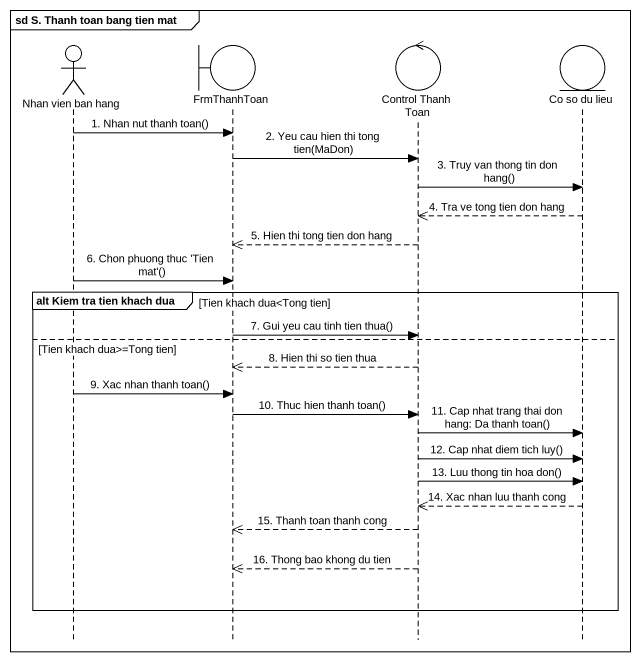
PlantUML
@startuml
mainframe sd S. Thanh toan bang tien mat
hide footbox
actor "Nhan vien ban hang" as Nhan_vien_ban_hang
boundary FrmThanhToan
control "Control Thanh Toan" as Control_Thanh_Toan
entity "Co so du lieu" as Co_so_du_lieu

Nhan_vien_ban_hang -> FrmThanhToan : 1. Nhan nut thanh toan()
FrmThanhToan -> Control_Thanh_Toan : 2. Yeu cau hien thi tong tien(MaDon)
Control_Thanh_Toan -> Co_so_du_lieu : 3. Truy van thong tin don hang()
Co_so_du_lieu -->> Control_Thanh_Toan : 4. Tra ve tong tien don hang
Control_Thanh_Toan -->> FrmThanhToan : 5. Hien thi tong tien don hang
Nhan_vien_ban_hang -> FrmThanhToan : 6. Chon phuong thuc 'Tien mat'()
group alt Kiem tra tien khach dua [Tien khach dua<Tong tien]
  FrmThanhToan -> Control_Thanh_Toan : 7. Gui yeu cau tinh tien thua()
else Tien khach dua>=Tong tien
  Control_Thanh_Toan -->> FrmThanhToan : 8. Hien thi so tien thua
  Nhan_vien_ban_hang -> FrmThanhToan : 9. Xac nhan thanh toan()
  FrmThanhToan -> Control_Thanh_Toan : 10. Thuc hien thanh toan()
  Control_Thanh_Toan -> Co_so_du_lieu : 11. Cap nhat trang thai don hang: Da thanh toan()
  Control_Thanh_Toan -> Co_so_du_lieu : 12. Cap nhat diem tich luy()
  Control_Thanh_Toan -> Co_so_du_lieu : 13. Luu thong tin hoa don()
  Co_so_du_lieu -->> Control_Thanh_Toan : 14. Xac nhan luu thanh cong
  Control_Thanh_Toan -->> FrmThanhToan : 15. Thanh toan thanh cong
  Control_Thanh_Toan -->> FrmThanhToan : 16. Thong bao khong du tien
end
@enduml
